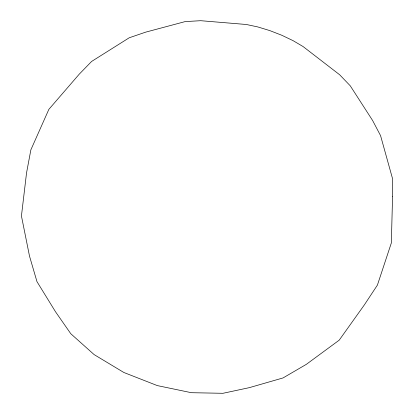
<?xml version="1.0" encoding="UTF-8"?>
<svg xmlns="http://www.w3.org/2000/svg" width="414" height="414" viewBox="0 0 414 414"><rect width="100%" height="100%" fill="white"/><g stroke="black" fill="none" stroke-linecap="round" stroke-linejoin="round"><path stroke-width="0.62" d="M392.56 196.298L391.349 242.935L377.408 285.106L364.346 304.906L339.195 340.173L306.344 364.346L283.047 377.935L249.347 387.644L222.949 393.3L191.387 392.7L157.315 385.594L123.858 372.491L94.144 354.612L70.778 333.715L55.512 311.768L36.975 281.649L29.492 256.064L21.44 215.973L26.532 172.974L30.869 149.832L48.862 109.353L79.224 74.194L91.623 61.438L129.22 37.777L145.65 32.152L185.156 21.595L200.676 20.7L246.366 24.493L257.71 26.915L269.762 30.584L281.81 35.268L293.138 40.691L303.069 46.544L339.651 74.758L350.27 85.827L372.6 120.484L380.559 135.621L392.539 178.667L392.56 196.298"/></g></svg>
